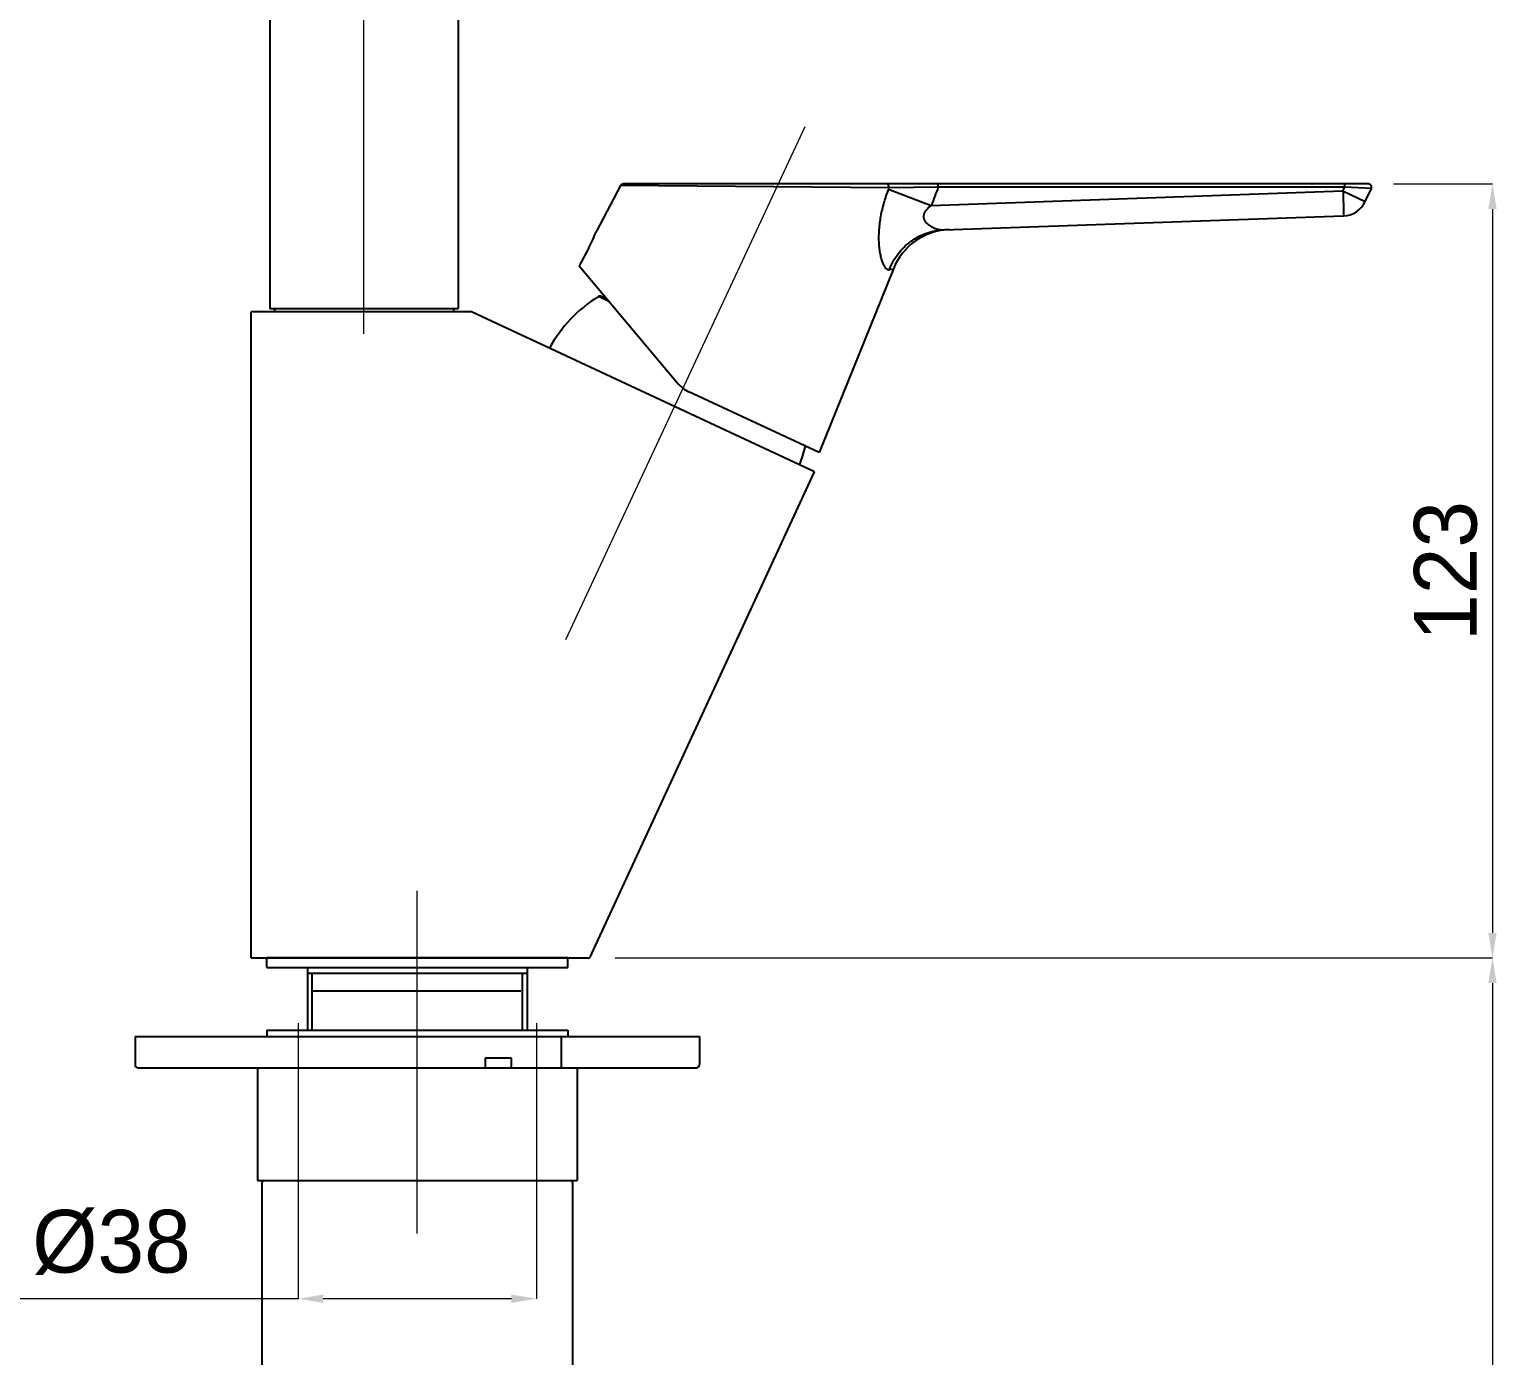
# Model space of a CAD drawing. Extents: x 0 to 1302, y 0 to 954.
# Drawn here: x 250.6 to 484.5, y 265.5 to 477 of the extents above; entities that cross this region are included whole.
import ezdxf

# ---------------------------------------------------------------- set-up
doc = ezdxf.new("R2010")
doc.units = 0
doc.header["$LTSCALE"] = 10
doc.header["$MEASUREMENT"] = 0
doc.header["$PDMODE"] = 3
doc.header["$PDSIZE"] = -10
doc.linetypes.add('CENTER2', pattern=[28.575000000000003, 19.05, -3.175, 3.175, -3.175])
doc.layers.get('0').update_dxf_attribs({"linetype": 'CONTINUOUS'})
doc.layers.get('DEFPOINTS').update_dxf_attribs({"linetype": 'CONTINUOUS'})
doc.layers.add('Cneter', color=1, linetype='CENTER2', lineweight=13)
doc.layers.add('외형선', color=3, linetype='CONTINUOUS', lineweight=35)
doc.layers.add('DEF_LAYER_ASSEM_MEMBER', color=7, linetype='CONTINUOUS')
doc.styles.add('Daelim Dimension', font='')
doc.styles.get('Daelim Dimension').set_extended_font_data('나눔고딕')
doc.dimstyles.new('DEFAULT', dxfattribs={"dimscale": 2, "dimtxt": 2, "dimasz": 2, "dimexe": 0, "dimexo": 2, "dimgap": 1, "dimtad": 1, "dimdec": 0, "dimzin": 9, "dimdsep": 46, "dimtxsty": 'Daelim Dimension', "dimcen": 0.5, "dimclrd": 5, "dimclre": 5, "dimclrt": 256, "dimadec": 1, "dimazin": 0, "dimtfac": 1, "dimtdec": 0, "dimtix": 1, "dimtmove": 0, "dimatfit": 3, "dimfxl": 1, "dimtolj": 1, "dimtzin": 1, "dimlwd": 9, "dimlwe": 9, "dimarcsym": 0})

# ---------------------------------------------------------------- blocks, each defined once
blk = doc.blocks.new('*D17')
at = {"color": 5, "lineweight": 9, "ltscale": 0.5, "transparency": 16777216}
for p, q in [((293.423674606662, 318.5318838791588), (293.423674606662, 274.5981604840306)), ((331.423674606662, 318.5318838791588), (331.423674606662, 274.5981604840306)), ((293.423674606662, 274.5981604840306), (193.4503700033592, 274.5981604840306)), ((327.423674606662, 274.5981604840306), (297.423674606662, 274.5981604840306))]:
    blk.add_line(p, q, dxfattribs=at)
at = {"color": 5, "ltscale": 0.5, "transparency": 16777216}
for points in [[(297.423674606662, 275.2648271506973), (297.423674606662, 273.9314938173639), (293.423674606662, 274.5981604840306)], [(327.423674606662, 275.2648271506973), (327.423674606662, 273.9314938173639), (331.423674606662, 274.5981604840306)]]:
    blk.add_solid(points, dxfattribs=at)
at = {"layer": 'DEFPOINTS', "color": 0, "ltscale": 0.5, "transparency": 16777216}
for p in [(293.423674606662, 322.5318838791588), (331.423674606662, 322.5318838791588), (331.423674606662, 274.5981604840306)]:
    blk.add_point(p, dxfattribs=at)
at = {"color": 7, "ltscale": 0.5, "transparency": 16777216, "insert": (236.7171797315423, 283.2219086957616), "char_height": 10, "attachment_point": 5, "style": 'Daelim Dimension'}
blk.add_mtext('\\A1;설치구멍 %%C38', dxfattribs=at)
blk = doc.blocks.new('*D21')
at = {"color": 5, "lineweight": 9, "ltscale": 0.5, "transparency": 16777216}
for p, q in [((468.076606197752, 452.3421953817378), (483.8374889193297, 452.3421953817378)), ((483.8374889193297, 448.3421953817378), (483.8374889193296, 332.9318854050377)), ((343.9506191167511, 328.9318854050377), (483.8374889193296, 328.9318854050377))]:
    blk.add_line(p, q, dxfattribs=at)
at = {"color": 5, "ltscale": 0.5, "transparency": 16777216}
for points in [[(483.170822252663, 448.3421953817378), (484.5041555859964, 448.3421953817378), (483.8374889193297, 452.3421953817378)], [(483.170822252663, 332.9318854050377), (484.5041555859963, 332.9318854050377), (483.8374889193296, 328.9318854050377)]]:
    blk.add_solid(points, dxfattribs=at)
at = {"layer": 'DEFPOINTS', "color": 0, "ltscale": 0.5, "transparency": 16777216}
for p in [(464.076606197752, 452.3421953817378), (339.9506191167511, 328.9318854050377), (483.8374889193296, 328.9318854050377)]:
    blk.add_point(p, dxfattribs=at)
at = {"color": 7, "ltscale": 0.5, "transparency": 16777216, "insert": (476.3868451425055, 390.6370403933878), "char_height": 10, "attachment_point": 5, "rotation": 90, "style": 'Daelim Dimension'}
blk.add_mtext('\\A1;123', dxfattribs=at)
blk = doc.blocks.new('*D15')
at = {"color": 5, "lineweight": 9, "ltscale": 0.5, "transparency": 16777216}
for p, q in [((343.9505459497523, 328.9318854050377), (483.8374889193297, 328.9318854050377)), ((483.8374889193297, 324.9318854050377), (483.8374889193296, 110.6152608497376)), ((323.4208076657019, 106.6152608497377), (483.8374889193296, 106.6152608497376))]:
    blk.add_line(p, q, dxfattribs=at)
at = {"color": 5, "ltscale": 0.5, "transparency": 16777216}
for points in [[(483.170822252663, 324.9318854050377), (484.5041555859964, 324.9318854050377), (483.8374889193297, 328.9318854050377)], [(483.170822252663, 110.6152608497376), (484.5041555859963, 110.6152608497376), (483.8374889193296, 106.6152608497376)]]:
    blk.add_solid(points, dxfattribs=at)
at = {"layer": 'DEFPOINTS', "color": 0, "ltscale": 0.5, "transparency": 16777216}
for p in [(339.9505459497523, 328.9318854050377), (319.4208076657019, 106.6152608497377), (483.8374889193296, 106.6152608497376)]:
    blk.add_point(p, dxfattribs=at)
at = {"color": 7, "ltscale": 0.5, "transparency": 16777216, "insert": (476.3939982183282, 217.7735731273877), "char_height": 10, "attachment_point": 5, "rotation": 90, "style": 'Daelim Dimension'}
blk.add_mtext('\\A1;560', dxfattribs=at)

msp = doc.modelspace()

# ---------------------------------------------------------------- linework, layer by layer
at = {"ltscale": 0.5}
msp.add_line((336.4237753181515, 328.9318854050377), (288.4237753181515, 328.9318854050377), dxfattribs=at)
at = {"color": 0}
for p, q in [((267.4237753181515, 316.4318854050389), (357.4237753181515, 316.4318854050337)), ((335.4237753181515, 311.431885405037), (335.4237753181515, 316.4318854050359)), ((267.9237753181515, 311.431885405037), (356.9237753181515, 311.431885405037)), ((327.4237753181515, 312.9318854050377), (323.2237753181516, 312.9318854050377)), ((323.2237753181516, 312.9318854050377), (323.2237753181516, 311.431885405037)), ((327.4237753181515, 311.431885405037), (327.4237753181515, 312.9318854050377))]:
    msp.add_line(p, q, dxfattribs=at)
at = {"layer": 'Cneter', "lineweight": 5, "ltscale": 0.5}
for p, q in [((303.9237753184516, 428.431885405038), (303.9237753184516, 680.431885405038)), ((336.0903979756513, 379.6851214791377), (374.2526322962512, 461.5242970818379)), ((312.4237753181515, 285.0158397183377), (312.4237753181515, 339.6626503157377))]:
    msp.add_line(p, q, dxfattribs=at)
at = {"layer": 'DEF_LAYER_ASSEM_MEMBER', "color": 7, "linetype": 'Continuous'}
for p, q in [((288.9237753184516, 503.2005528975378), (288.9237753184516, 432.431885405038)), ((318.9237753184516, 503.2007272930377), (318.9237753184516, 432.431885405038)), ((344.8233868678508, 452.0769311631379), (340.9684457130516, 444.8268413109379)), ((464.076606197752, 452.3421953817378), (345.2648606642506, 452.3421953817378)), ((463.5658339110523, 449.5637398865379), (464.5297600913509, 451.6308862509377)), ((396.3897637552509, 445.0325305563379), (460.0802007497514, 447.2566496254378)), ((340.9684457130516, 444.8268413109379), (340.9494529510521, 444.7770661056379)), ((339.769588558951, 442.1860816179378), (338.2369362763511, 439.3064164349378)), ((338.2369362763511, 439.3064164349378), (354.0153504069513, 420.5024347093379)), ((388.3188269945513, 438.8144374619378), (376.4792502072523, 409.510456605638)), ((342.7122393469508, 433.9729579226378), (341.7685920266522, 434.4129878946378)), ((285.9237552528502, 328.9318854050377), (285.9237808034522, 431.9318854052378)), ((321.0611160714507, 431.931885405038), (285.9237816081513, 431.931885405038)), ((318.9225821137516, 432.431885405038), (288.9249685230516, 432.431885405038)), ((289.6737753184516, 432.431885405038), (289.6737753184516, 431.931885405038)), ((318.1737753184516, 432.431885405038), (318.1737753184516, 431.931885405038)), ((375.7245854576504, 406.4418910089378), (321.0611160714507, 431.931885405038)), ((376.4792502072523, 409.510456605638), (355.7324813138512, 419.1848338226378)), ((339.9506191167511, 328.9318854050377), (375.7249520937512, 406.4417200437379)), ((285.9237567290511, 328.9318854050377), (339.9505459497523, 328.9318854050377)), ((288.4237753181515, 327.4318854050377), (288.4237753181515, 328.9318854050377)), ((336.4237753181515, 327.4318854050377), (336.4237753181515, 328.9318854050377)), ((288.4237753181515, 327.4318854050377), (336.4237753181515, 327.4318854050377)), ((294.9237753181515, 327.4318854050377), (294.9237753181515, 317.4318854050377)), ((329.9237753181515, 326.4318854050377), (294.9237753181515, 326.4318854050377)), ((329.9237753181515, 327.4318854050377), (329.9237753181515, 317.4318854050377))]:
    msp.add_line(p, q, dxfattribs=at)
at = {"layer": 'DEF_LAYER_ASSEM_MEMBER', "color": 9, "linetype": 'Continuous'}
for p, q in [((387.6081444729516, 451.7082219127378), (344.8233868661518, 452.0769311620379)), ((387.6081444729516, 451.7082219127378), (387.5415587712523, 451.5391947349378)), ((387.541571617352, 451.5391898066378), (394.3695588277515, 448.932709403538)), ((395.4801869416515, 451.838507528938), (387.6081444729516, 451.7082219127378)), ((460.2900902069523, 451.838507528938), (395.4801869416515, 451.838507528938)), ((460.0038717703501, 451.2247101108378), (460.2900902069523, 451.838507528938)), ((464.5297600913509, 451.6308862509377), (460.2900902069523, 451.838507528938)), ((394.3695588391511, 448.9327093982379), (460.0038717703501, 451.2247101108378)), ((460.0038717703501, 451.2247101108378), (463.5658339110523, 449.5637398865379)), ((387.6850700833511, 438.6829632481379), (388.3188269950515, 438.8144374625379)), ((343.0540091883522, 433.5656524862379), (341.2953447509499, 434.3857311815377)), ((328.9237753181515, 323.6159225103377), (295.6737753181515, 323.6159225103377))]:
    msp.add_line(p, q, dxfattribs=at)
at = {"layer": 'DEF_LAYER_ASSEM_MEMBER', "color": 2, "linetype": 'Continuous'}
for p, q in [((295.6737753181515, 317.4318854050377), (295.6737753181515, 326.4318854050377)), ((329.1737753181515, 317.4318854050377), (329.1737753181515, 326.4318854050377))]:
    msp.add_line(p, q, dxfattribs=at)
at = {"layer": 'DEF_LAYER_ASSEM_MEMBER', "color": 7, "linetype": 'Continuous'}
for centre, radius, start, end in [((345.2648631206503, 451.8421953817378), 0.5, 90.0002814739133, 152.0001321434034), ((464.0765857189508, 451.8421953817378), 0.5, 335.0009917221175, 89.99765329849534), ((459.940602762952, 451.2542129335379), 4, 272.0000000000036, 335.0000000000218), ((319.3985633504508, 453.0266280234378), 23.0758773271, 331.9800935736026, 339.0534291361113), ((397.5906641773508, 435.0683714801378), 9.9999996007, 91.999992186425, 157.999996821914), ((352.8426496974516, 415.6104412306379), 22.042045374, 121.5926263868002, 151.4605168162829), ((341.557282895752, 433.9598340011378), 0.5, 65.00000000002545, 121.5926263863069), ((357.8455726225511, 423.7163727578377), 5, 219.9999999999707, 245.0000000000255), ((352.8426496974516, 415.6104412306379), 22.042045374, 338.5394831837059, 346.6977048048022)]:
    msp.add_arc(centre, radius, start, end, dxfattribs=at)
at = {"layer": 'DEF_LAYER_ASSEM_MEMBER', "color": 9, "linetype": 'Continuous'}
for points, start_tangent, end_tangent in [([(387.5415587712523, 451.5391947349378), (386.8002523696523, 449.3764081000379), (386.2811724966523, 447.1781664619377), (386.0124110093511, 445.0102119369378), (385.997324524451, 442.9686252147378), (386.077933510951, 442.0323702747378), (386.2104190272512, 441.1750319249377), (386.3881090478499, 440.4149415050379), (386.6034792378523, 439.7708944504379), (386.8485798516522, 439.2613281446379), (387.1154011160506, 438.9028049646379), (387.3964217545508, 438.7079000218378), (387.6850700833511, 438.6829632481379)], (-0.3665166173285535, -0.930411505314737), (0.9792352123129322, 0.2027274006306178)), ([(387.6081458811514, 451.7082213725378), (387.6149282507504, 451.9362931213377), (387.5475106340509, 452.1446704296377), (387.4200332095515, 452.2900983275379), (387.258918730151, 452.3421953817378)], (0.1976471053572942, 0.9802732383085253), (-0.9999999999842707, -5.608821582648633e-06)), ([(395.4801869416515, 451.838507528938), (394.3695588391511, 448.9327093982379)], (-0.3568754061792147, -0.9341519921642413), (-0.3571668275563947, -0.9340406079466249)), ([(395.4801869417515, 451.838507528938), (395.4796017633507, 452.0309787993378), (395.4788738157513, 452.1180959739379), (395.4778912976508, 452.1944424888379), (395.4766909523514, 452.2571190884378), (395.4753183669509, 452.3037815322377), (395.4745828999512, 452.3204487527378), (395.4738251705512, 452.3324685072378), (395.47305402645, 452.3397482366377), (395.4722783157522, 452.3421953817378)], (0.0001166734086497027, 0.9999999931936578), (-1, -4.167240546953655e-09)), ([(460.2900902069523, 451.838507528938), (460.2895050280513, 452.0309788113377), (460.28877708035, 452.1180959915378), (460.2877945622513, 452.1944425064378), (460.2865942169519, 452.2571191010379), (460.2852216316514, 452.3037815396378), (460.2844861648518, 452.3204487588378), (460.2837284355519, 452.3324685107377), (460.2829572916507, 452.3397482377377), (460.2821815810512, 452.3421953817378)], (0.000116669836729282, 0.9999999931940747), (-1, 0)), ([(460.0038717703501, 451.2247101108378), (460.0296702735504, 450.4492941781377), (460.0520804104508, 449.7044972964377), (460.0702495585501, 449.0186557033378), (460.0834864053504, 448.4178642102379), (460.0880894067523, 448.1566686097378), (460.0912873886518, 447.9249784996377), (460.0930474467514, 447.7250546258379), (460.0933557182507, 447.5587504680377), (460.0922071204513, 447.4277058773378), (460.0896127023516, 447.3331127761378), (460.0877788660509, 447.2998082286379), (460.0855942962517, 447.2759323256378), (460.0830659414514, 447.2615308602378), (460.0802007497514, 447.2566496254378)], (0.03477635594557849, -0.9993951195934201), (-0.9993908270192644, -0.03489949669767062)), ([(394.3695588391511, 448.9327093982379), (393.6322283009504, 448.2792255727377), (393.3454665593508, 447.8852078357379), (393.1687200985507, 447.4470639754379), (393.1462578335522, 447.0013594915376), (393.268213747051, 446.5984952037379), (393.4854161229523, 446.2571748092378), (393.757413660951, 445.9720987750379), (394.3819588244514, 445.5356634042378), (395.0502531113525, 445.2420949930379), (395.7258285522512, 445.0745177523377), (396.3897637552509, 445.0325305563379)], (-0.8085858933288745, -0.5883781548541261), (0.9993913395845009, 0.03488481565806168)), ([(387.6850691826512, 438.6829636107377), (389.0760570699513, 441.2011673608376), (391.1111581963523, 443.2012508480377), (393.6193038351521, 444.5152003190378), (396.389763788351, 445.0325296067379)], (0.3537825612898707, 0.9353276962258623), (0.9993908342374012, 0.03489928999666546))]:
    msp.add_spline(points, degree=3, dxfattribs=dict(at, start_tangent=start_tangent, end_tangent=end_tangent))
at = {"layer": '외형선', "color": 0, "linetype": 'ByBlock', "lineweight": -2, "ltscale": 6}
for p, q in [((267.4237753181515, 316.431885405038), (267.4237753181515, 311.9318854050377)), ((288.4237753181515, 317.431885405038), (288.4237753181515, 316.4318854050377)), ((288.4237753181515, 317.4318854050377), (336.4237753181515, 317.4318854050377)), ((336.4237753181515, 317.431885405038), (336.4237753181515, 316.4318854050377)), ((357.4237753181515, 316.4318854050377), (357.4237753181515, 311.9318854050375)), ((286.9237753181515, 311.4318854050377), (286.9237753181515, 293.4318854050377)), ((337.9237753181515, 311.4318854050377), (337.9237753181515, 293.4318854050377)), ((286.9237753181515, 293.4318854050377), (337.9237753181515, 293.4318854050377)), ((287.6737753181515, 232.4318854050372), (287.6737753181515, 293.1318854050377)), ((287.9737753181516, 293.4318854050375), (290.0737753181515, 293.4318854050375)), ((293.1737753181515, 293.4318854050375), (331.6737753181515, 293.4318854050379)), ((334.7737753181518, 293.4318854050379), (336.8737753181513, 293.4318854050379)), ((337.1737753181515, 293.1318854050377), (337.1737753181515, 232.4318854050372))]:
    msp.add_line(p, q, dxfattribs=at)
for centre, radius, start, end in [((267.9237753181515, 311.9318854050377), 0.5, 180, 270), ((356.9237753181515, 311.9318854050375), 0.5, 270, 0), ((287.9737753181516, 293.1318854050377), 0.3, 90, 180), ((336.8737753181513, 293.1318854050377), 0.3, 0, 90)]:
    msp.add_arc(centre, radius, start, end, dxfattribs=at)

# ---------------------------------------------------------------- dimensions: what is measured, and where the dimension line sits
at = {"color": 5, "ltscale": 0.5}
dim = msp.add_linear_dim(base=(483.8374889193296, 328.9318854050377), p1=(464.076606197752, 452.3421953817378), p2=(339.9506191167511, 328.9318854050377), angle=90, dimstyle='DEFAULT', override={"dimtxt": 5, "dimdec": 0, "dimclrd": 5, "dimclre": 5, "dimclrt": 7}, dxfattribs=at)
dim.commit()
dim.dimension.update_dxf_attribs({"geometry": '*D21', "text_midpoint": (476.3868451425055, 390.6370403933878)})
dim = msp.add_linear_dim(base=(483.8374889193296, 106.6152608497376), p1=(339.9505459497523, 328.9318854050377), p2=(319.4208076657019, 106.6152608497377), angle=90, text='560', dimstyle='DEFAULT', override={"dimtxt": 5, "dimdec": 0, "dimclrd": 5, "dimclre": 5, "dimclrt": 7}, dxfattribs=at)
dim.commit()
dim.dimension.update_dxf_attribs({"geometry": '*D15', "text_midpoint": (476.3939982183282, 217.7735731273877)})
dim = msp.add_linear_dim(base=(331.423674606662, 274.5981604840306), p1=(293.423674606662, 322.5318838791588), p2=(331.423674606662, 322.5318838791588), text='설치구멍 %%C<>', dimstyle='DEFAULT', override={"dimtxt": 5, "dimclrd": 5, "dimclre": 5, "dimclrt": 7}, dxfattribs=at)
dim.commit()
dim.dimension.update_dxf_attribs({"geometry": '*D17', "text_midpoint": (236.7171797315423, 274.5981604840306), "dimtype": 160})

doc.saveas('drawing.dxf')
